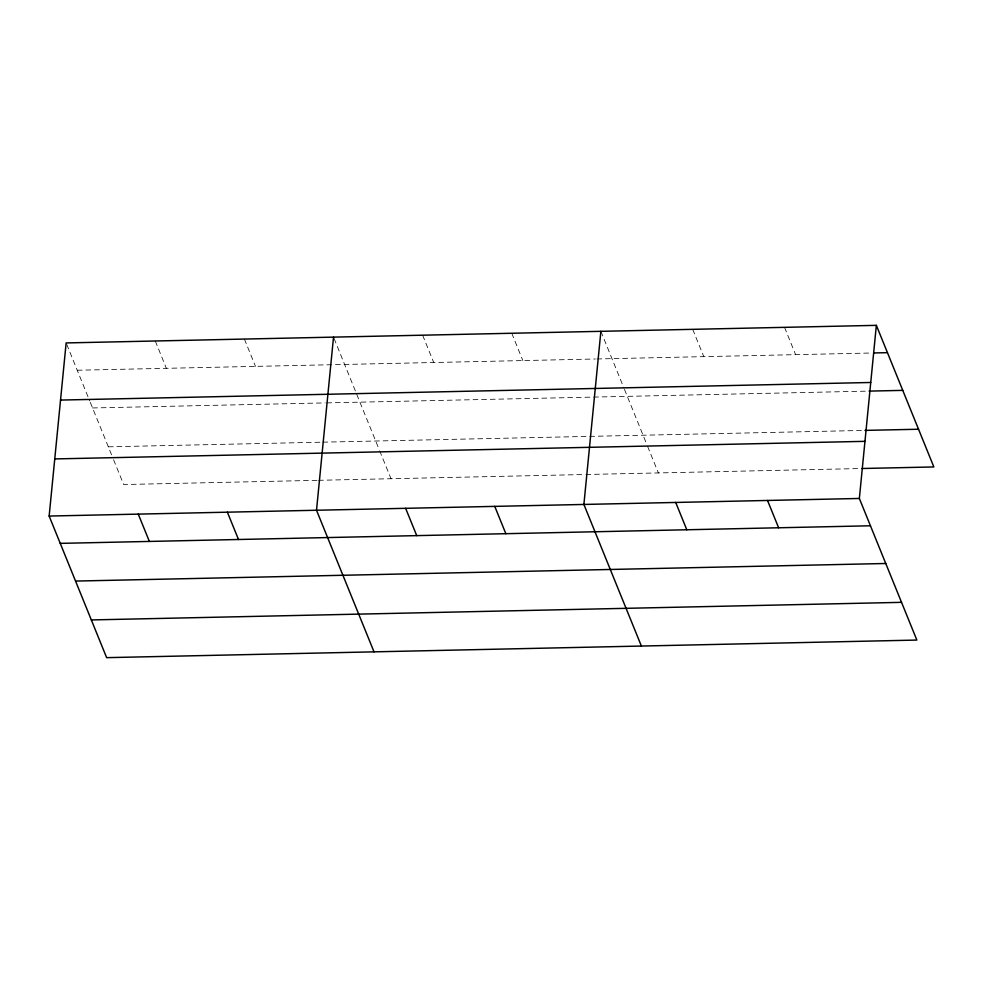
<?xml version="1.0" encoding="UTF-8"?>
<svg xmlns="http://www.w3.org/2000/svg" width="983" height="983" viewBox="0 0 983 983"><rect width="100%" height="100%" fill="white"/><g stroke="black" fill="none" stroke-linecap="round" stroke-linejoin="round"><path stroke-width="0.74" stroke-dasharray="4.92 3.69" d="M77.239 370.247L595.354 359.004M596.865 358.967L870.606 353.032M92.549 407.957L325.176 402.907M326.688 402.883L867.559 391.136M108.327 446.823L321.318 442.203M322.829 442.166L863.443 430.431M316.993 480.343L123.649 484.533L112.308 456.591M318.504 480.306L584.369 474.531M585.868 474.506L860.395 468.547M784.532 327.339L795.616 354.654M692.708 329.342L703.791 356.645M600.883 331.332L623.886 387.978M624.451 389.366L647.035 444.992M647.6 446.393L658.377 472.934M511.762 333.262L522.845 360.577M422.641 335.203L433.724 362.506M334.073 338.496L379.106 449.403M379.671 450.792L391.013 478.733M244.398 339.074L255.482 366.376M155.277 341.003L166.36 368.318M66.709 344.296L89.711 400.978M90.289 402.379L111.73 455.203"/><path stroke-width="1.47" d="M876.357 325.348L859.351 498.467L916.856 640.068L106.643 657.652L49.15 516.05L66.144 342.932L876.357 325.348L933.85 466.95L861.919 468.51M333.52 337.132L316.514 510.251L374.019 651.84M600.883 331.332L583.89 504.451L641.383 646.04M873.666 352.958L887.44 352.664M60.541 400.069L870.741 382.485M869.095 391.111L902.763 390.374M864.966 430.394L918.54 429.239M54.765 458.926L864.966 441.342M49.15 516.05L859.351 498.467M60.246 543.366L870.447 525.782M75.556 581.076L885.757 563.492M91.333 619.929L901.534 602.346M767.526 500.458L778.622 527.773M675.702 502.448L686.798 529.763M494.756 506.38L505.852 533.695M405.635 508.309L416.731 535.624M227.392 512.18L238.488 539.495M138.271 514.121L149.367 541.424"/></g></svg>
